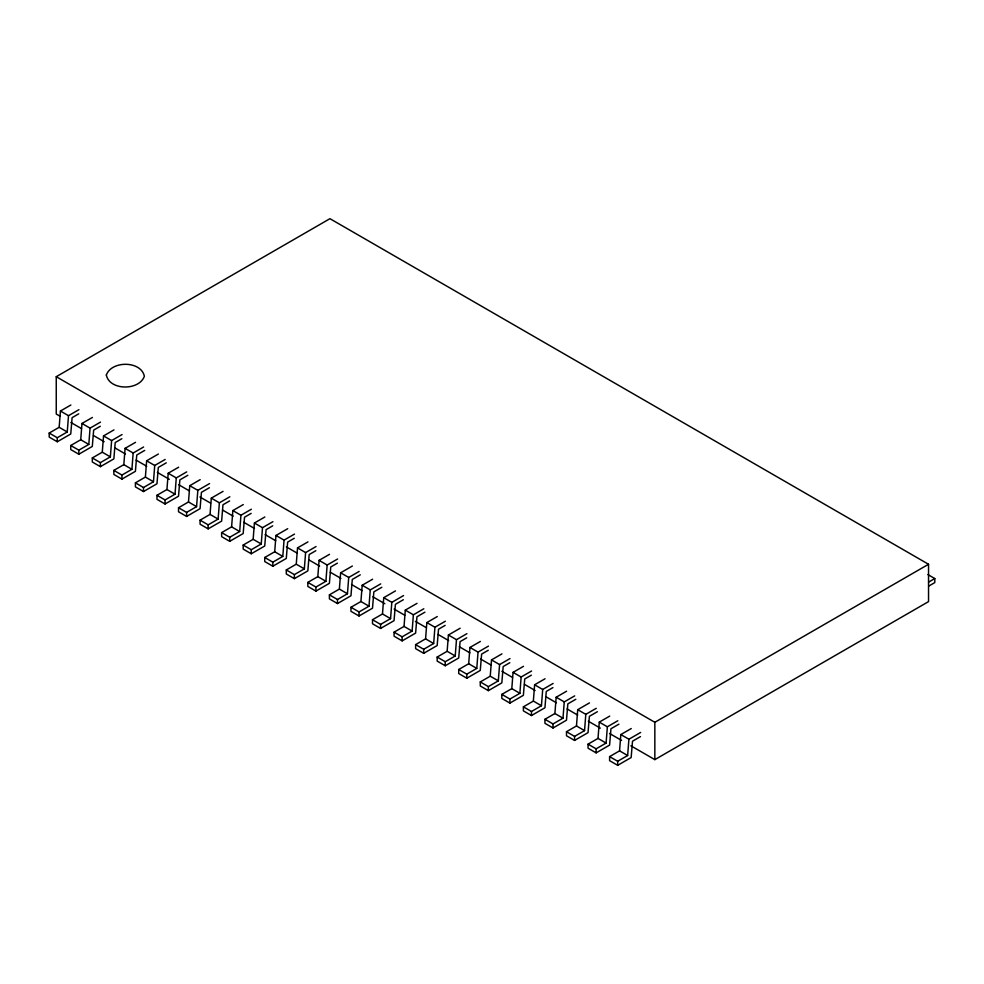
<?xml version="1.0" encoding="UTF-8"?>
<svg xmlns="http://www.w3.org/2000/svg" width="984" height="984" viewBox="0 0 984 984"><rect width="100%" height="100%" fill="white"/><g stroke="black" fill="none" stroke-linecap="round" stroke-linejoin="round"><path stroke-width="1.48" d="M78.732 413.833L72.103 417.659L70.75 433.993L57.281 441.767L49.2 437.105L49.2 433.058L59.163 427.302L60.43 411.029L70.86 405.002M49.2 433.058L57.281 437.732L67.244 431.976L68.511 415.691L78.941 409.664M100.294 426.281L93.652 430.106L92.299 446.441L78.831 454.214L70.75 449.553L70.75 445.506L80.725 439.75L81.98 423.464L92.422 417.45M70.75 445.506L78.831 450.168L88.806 444.424L90.061 428.138L100.503 422.111M121.844 438.716L115.202 442.554L113.861 458.888L100.393 466.662L92.311 462L92.311 457.954L102.275 452.197L103.541 435.912L113.972 429.885M92.311 457.954L100.393 462.615L110.356 456.859L111.623 440.574L122.053 434.559M144.722 450.401L136.764 455.002L135.411 471.324L121.942 479.11L113.861 474.436L113.861 470.389L123.824 464.645L125.091 448.36L135.521 442.333M113.861 470.389L121.942 475.063L131.905 469.307L133.172 453.021L143.602 446.994M166.284 462.837L158.313 467.437L156.973 483.771L143.492 491.545L135.411 486.883L135.411 482.837L145.386 477.08L146.641 460.807L158.387 454.03M135.411 482.837L143.492 487.511L153.467 481.754L154.722 465.469L165.164 459.442M187.833 475.284L179.863 479.884L178.522 496.219L165.054 503.993L156.973 499.331L156.973 495.284L166.936 489.528L168.202 473.243L178.633 467.216M156.973 495.284L165.054 499.946L175.017 494.189L176.284 477.916L186.714 471.889M209.383 487.732L201.425 492.332L200.072 508.654L186.603 516.44L178.522 511.766L178.522 507.732L188.485 501.975L189.752 485.69L200.183 479.663M178.522 507.732L186.603 512.393L196.566 506.637L197.833 490.352L209.58 483.574M229.616 500.942L222.974 504.767L221.634 521.102L208.153 528.875L200.072 524.214L200.072 520.167L210.047 514.411L211.302 498.138L223.048 491.36M200.072 520.167L208.153 524.841L218.128 519.085L219.383 502.799L229.825 496.772M251.166 513.39L244.524 517.215L243.183 533.549L229.715 541.323L221.634 536.661L221.634 532.615L231.597 526.858L232.864 510.573L243.294 504.558M221.634 532.615L229.715 537.276L239.678 531.52L240.945 515.247L251.375 509.22M272.716 525.825L266.086 529.663L264.733 545.997L251.264 553.771L243.183 549.097L243.183 545.062L253.146 539.306L254.413 523.021L264.856 516.994M243.183 545.062L251.264 549.724L261.24 543.967L262.494 527.682L272.937 521.668M294.277 538.273L287.635 542.11L286.295 558.432L272.826 566.218L264.733 561.544L264.733 557.497L274.708 551.753L275.963 535.468L287.709 528.691M264.733 557.497L272.826 562.172L282.789 556.415L284.056 540.13L294.487 534.103M315.827 550.72L309.185 554.546L307.844 570.88L294.376 578.654L286.295 573.992L286.295 569.945L296.258 564.189L297.525 547.904L307.955 541.889M286.295 569.945L294.376 574.607L304.339 568.863L305.606 552.577L316.036 546.551M337.389 563.156L330.747 566.993L329.394 583.327L315.925 591.101L307.844 586.439L307.844 582.393L317.82 576.636L319.074 560.351L329.517 554.324M307.844 582.393L315.925 587.054L325.901 581.298L327.155 565.025L337.598 558.998M360.267 574.841L352.297 579.441L350.956 595.763L337.487 603.549L329.406 598.875L329.406 594.84L339.369 589.084L340.636 572.799L352.37 566.021M329.406 594.84L337.487 599.502L347.45 593.746L348.717 577.46L359.148 571.433M381.817 587.276L373.846 591.876L372.506 608.21L359.037 615.984L350.956 611.322L350.956 607.276L360.919 601.519L362.186 585.246L372.616 579.219M350.956 607.276L359.037 611.95L369 606.193L370.267 589.908L380.697 583.881M403.366 599.723L395.408 604.324L394.055 620.658L380.587 628.432L372.506 623.77L372.506 619.723L382.481 613.967L383.735 597.682L395.482 590.904M372.506 619.723L380.587 624.385L390.562 618.629L391.817 602.356L403.563 595.578M424.928 612.171L416.958 616.771L415.617 633.106L402.148 640.879L394.067 636.205L394.067 632.171L404.03 626.414L405.297 610.129L417.031 603.352M394.067 632.171L402.148 636.832L412.112 631.076L413.378 614.791L423.809 608.776M445.149 625.381L438.52 629.219L437.167 645.541L423.698 653.314L415.617 648.653L415.617 644.606L425.58 638.862L426.847 622.577L437.277 616.55M415.617 644.606L423.698 649.28L433.661 643.524L434.928 627.238L445.358 621.212M466.711 637.829L460.069 641.654L458.716 657.989L445.248 665.762L437.167 661.1L437.167 657.054L447.142 651.297L448.397 635.012L460.143 628.235M437.167 657.054L445.248 661.715L455.223 655.971L456.478 639.686L466.92 633.659M488.261 650.264L481.619 654.102L480.278 670.436L466.81 678.21L458.728 673.548L458.728 669.501L468.692 663.745L469.958 647.46L480.389 641.433M458.728 669.501L466.81 674.163L476.773 668.407L478.039 652.121L488.47 646.107M509.81 662.712L503.181 666.549L501.828 682.871L488.359 690.657L480.278 685.983L480.278 681.937L490.241 676.192L491.508 659.907L501.938 653.88M480.278 681.937L488.359 686.611L498.322 680.854L499.589 664.569L510.019 658.542M531.372 675.159L524.73 678.985L523.377 695.319L509.909 703.093L501.828 698.431L501.828 694.384L511.803 688.628L513.058 672.355L523.5 666.328M501.828 694.384L509.909 699.058L519.884 693.302L521.139 677.017L531.581 670.99M552.922 687.595L546.28 691.432L544.939 707.767L531.471 715.54L523.39 710.879L523.39 706.832L533.353 701.075L534.62 684.79L545.05 678.763M523.39 706.832L531.471 711.494L541.434 705.737L542.701 689.464L553.131 683.437M575.8 699.28L567.842 703.88L566.489 720.202L553.02 727.988L544.939 723.314L544.939 719.279L554.902 713.523L556.169 697.238L566.599 691.211M544.939 719.279L553.02 723.941L562.983 718.185L564.25 701.899L574.681 695.885M597.362 711.727L589.391 716.315L588.038 732.649L574.57 740.423L566.489 735.761L566.489 731.715L576.464 725.958L577.719 709.685L589.465 702.908M566.489 731.715L574.57 736.389L584.545 730.632L585.8 714.347L596.242 708.32M618.911 724.163L610.941 728.763L609.6 745.097L596.132 752.871L588.051 748.209L588.051 744.162L598.014 738.406L599.281 722.121L609.711 716.106M588.051 744.162L596.132 748.824L606.095 743.08L607.362 726.795L617.792 720.768M640.461 736.61L632.503 741.21L631.15 757.545L617.681 765.318L609.6 760.657L609.6 756.61L619.563 750.854L620.83 734.568L631.261 728.541M609.6 756.61L617.681 761.272L627.644 755.515L628.911 739.23L640.645 732.453M60.245 416.33L56.248 414.03L56.248 376.7L329.947 218.682L928.539 564.275L928.539 601.605L654.84 759.623L630.892 745.798M56.248 376.7L654.84 722.293L928.539 564.275M928.576 582.147L934.8 578.555L934.8 582.589L928.675 586.132M927.875 574.558L934.8 578.555M60.43 411.029L68.511 415.691M81.98 423.464L90.061 428.138M103.541 435.912L111.623 440.574M125.091 448.36L133.172 453.021M146.641 460.807L154.722 465.469M168.202 473.243L176.284 477.916M189.752 485.69L197.833 490.352M211.302 498.138L219.383 502.799M232.864 510.573L240.945 515.247M254.413 523.021L262.494 527.682M275.963 535.468L284.056 540.13M297.525 547.904L305.606 552.577M319.074 560.351L327.155 565.025M340.636 572.799L348.717 577.46M362.186 585.246L370.267 589.908M383.735 597.682L391.817 602.356M405.297 610.129L413.378 614.791M426.847 622.577L434.928 627.238M448.397 635.012L456.478 639.686M469.958 647.46L478.039 652.121M491.508 659.907L499.589 664.569M513.058 672.355L521.139 677.017M534.62 684.79L542.701 689.464M556.169 697.238L564.25 701.899M577.719 709.685L585.8 714.347M599.281 722.121L607.362 726.795M620.83 734.568L628.911 739.23M70.885 422.48L81.524 428.618M93.492 435.531L104.132 441.681M114.784 447.818L125.423 453.968M136.063 460.106L146.702 466.256M157.342 472.394L169.322 479.306M178.633 484.682L189.272 490.832M199.912 496.969L210.551 503.119M222.519 510.032L233.171 516.169M243.811 522.319L254.45 528.457M265.09 534.607L275.729 540.745M286.369 546.895L297.008 553.033M308.988 559.945L319.628 566.095M330.267 572.233L340.907 578.383M351.546 584.521L362.198 590.671M372.838 596.808L384.805 603.721M394.117 609.096L404.756 615.246M415.396 621.384L426.047 627.534M438.015 634.434L448.655 640.584M459.294 646.722L469.934 652.872M480.586 659.009L491.225 665.159M501.865 671.297L512.504 677.447M524.472 684.36L535.111 690.497M545.763 696.647L556.403 702.785M567.042 708.935L577.682 715.073M588.321 721.223L600.302 728.135M609.613 733.51L621.581 740.423M59.163 427.302L67.244 431.976M80.725 439.75L88.806 444.424M102.275 452.197L110.356 456.859M123.824 464.645L131.905 469.307M145.386 477.08L153.467 481.754M166.936 489.528L175.017 494.189M188.485 501.975L196.566 506.637M210.047 514.411L218.128 519.085M231.597 526.858L239.678 531.52M253.146 539.306L261.24 543.967M274.708 551.753L282.789 556.415M296.258 564.189L304.339 568.863M317.82 576.636L325.901 581.298M339.369 589.084L347.45 593.746M360.919 601.519L369 606.193M382.481 613.967L390.562 618.629M404.03 626.414L412.112 631.076M425.58 638.862L433.661 643.524M447.142 651.297L455.223 655.971M468.692 663.745L476.773 668.407M490.241 676.192L498.322 680.854M511.803 688.628L519.884 693.302M533.353 701.075L541.434 705.737M554.902 713.523L562.983 718.185M576.464 725.958L584.545 730.632M598.014 738.406L606.095 743.08M619.563 750.854L627.644 755.515M654.84 722.293L654.84 759.623M617.681 761.272L617.681 765.318M596.132 748.824L596.132 752.871M574.57 736.389L574.57 740.423M553.02 723.941L553.02 727.988M531.471 711.494L531.471 715.54M509.909 699.058L509.909 703.093M488.359 686.611L488.359 690.657M466.81 674.163L466.81 678.21M445.248 661.715L445.248 665.762M423.698 649.28L423.698 653.314M402.148 636.832L402.148 640.879M380.587 624.385L380.587 628.432M359.037 611.95L359.037 615.984M337.487 599.502L337.487 603.549M315.925 587.054L315.925 591.101M294.376 574.607L294.376 578.654M272.826 562.172L272.826 566.218M251.264 549.724L251.264 553.771M229.715 537.276L229.715 541.323M208.153 524.841L208.153 528.875M186.603 512.393L186.603 516.44M165.054 499.946L165.054 503.993M143.492 487.511L143.492 491.545M121.942 475.063L121.942 479.11M100.393 462.615L100.393 466.662M78.831 450.168L78.831 454.214M57.281 437.732L57.281 441.767M106.334 375.039C109.581 390.722 139.224 390.82 144.365 376.269C141.118 360.574 111.475 360.476 106.334 375.039"/></g></svg>
